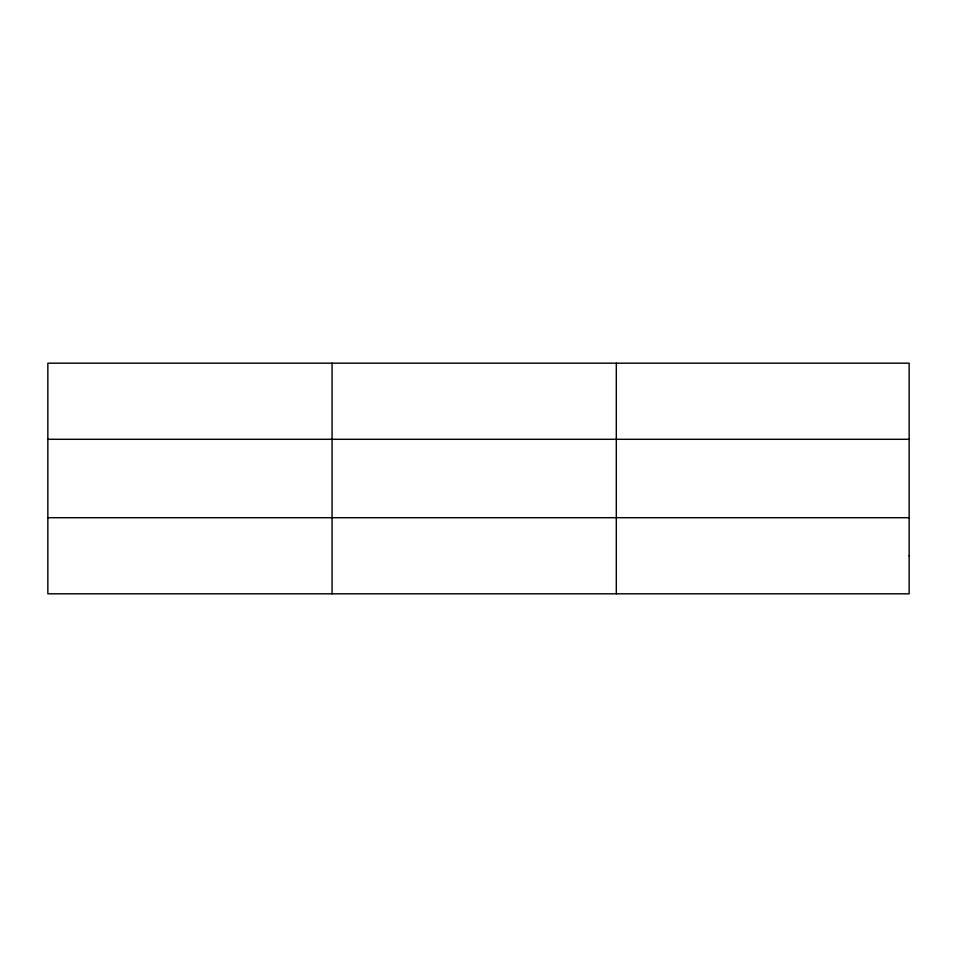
<?xml version="1.0" encoding="UTF-8"?>
<svg xmlns="http://www.w3.org/2000/svg" width="957" height="957" viewBox="0 0 957 957"><rect width="100%" height="100%" fill="white"/><g stroke="black" fill="none" stroke-linecap="round" stroke-linejoin="round"><path stroke-width="1.44" d="M332.079 593.818L332.079 363.182M616.308 593.818L616.308 363.182M47.85 439.299L909.15 439.299M47.85 517.701L909.15 517.701M909.15 555.754L909.15 593.818L47.85 593.818L47.85 363.182L909.15 363.182L909.15 555.754"/></g></svg>
